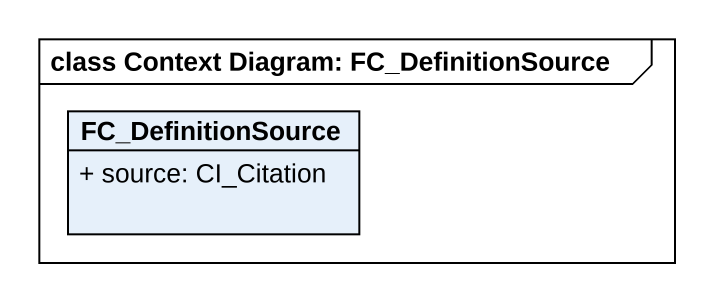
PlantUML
@startuml
mainframe class Context Diagram: FC_DefinitionSource
hide circle
hide empty members
skinparam classAttributeIconSize 0
class FC_DefinitionSource {
  + source: CI_Citation
}
@enduml
